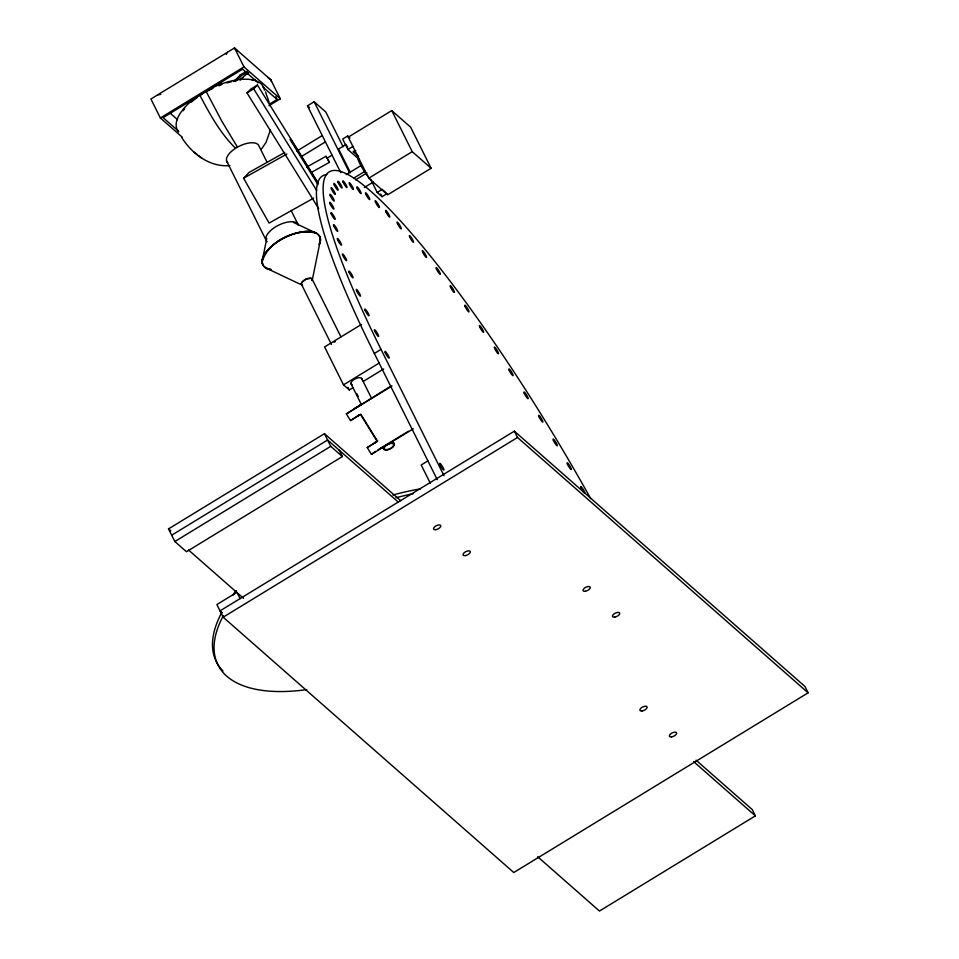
<?xml version="1.0" encoding="UTF-8"?>
<svg xmlns="http://www.w3.org/2000/svg" width="959" height="959" viewBox="0 0 959 959"><rect width="100%" height="100%" fill="white"/><g stroke="black" fill="none" stroke-linecap="round" stroke-linejoin="round"><path stroke-width="1.44" d="M357.983 415.834L360.021 414.732M312.166 280.615L312.238 279.321L311.112 278.326L306.017 279.141L301.737 282.593L301.414 284.248L302.541 285.231M326.012 156.281L329.44 162.311L326.012 156.281L306.724 167.07M262.059 261.699L266.77 238.443M312.238 280.268L319.683 243.706A31.779 14.577 -26.5 0 0 290.493 235.063A31.779 14.577 -26.5 0 0 263.341 265.631L266.446 268.256L302.445 285.267M319.107 244.713L320.402 239.642L319.359 235.95L316.398 233.229L293.562 222.44M270.498 129.753L266.027 142.411L261.615 148.873M226.216 54.411L227.307 52.349M218.988 85.83L221.877 80.82M233.792 81.515L241.153 74.334A6.473 0.611 -26.8 0 1 245.708 71.997L247.146 71.362M235.327 81.479L241.68 75.389A6.473 0.611 -26.8 0 1 246.247 73.052L247.674 72.416M313.653 198.129L269.095 223.075L243.586 178.23L249.136 172.392L284.787 152.445M318.664 208.571L247.014 92.927L250.778 89.139L257.468 85.051L318.1 182.905M247.014 92.927L253.703 88.839L257.468 85.051M413.305 428.805L371.445 454.374L367.249 447.613L377.295 441.488L360.56 414.492L350.526 420.617L346.355 413.88L390.9 386.117M350.526 420.617L359.469 414.6M367.249 447.613L377.45 440.828M371.445 454.374L375.389 451.401M235.207 81.227L240.421 76.133L239.894 75.078M240.733 79.741L242.855 77.679M240.026 79.801L247.794 72.908M264.42 90.206A48.142 22.081 -26.5 0 0 214.085 86.921L199.664 94.905L192.627 100.024A48.142 22.081 -26.5 0 0 178.65 131.97M196.883 97.794L193.478 100.275A46.667 21.41 -26.5 0 0 191.261 102.145M358.234 415.595L359.313 414.851M380.855 448.297L383.864 446.486L382.389 447.505M381.167 448.093L381.982 447.565M377.654 440.804L374.717 442.782L377.522 441.248L360.8 414.252M182.378 137.305L160.357 117.957L150.911 99.005L234.523 47.95L270.858 79.861L280.304 98.825L268.904 105.778M160.357 117.957L243.982 66.902L280.304 98.825M200.299 95.313L202.325 94.078M270.858 79.861L267.945 77.487M269.503 104.087L277.067 99.472L275.736 96.799M340.805 172.704L307.455 105.826L314.144 101.75L325.772 111.963L343.106 146.727M296.834 151.09L322.284 135.555M301.258 156.641L325.425 141.872M349.903 137.916L347.685 135.962L342.663 139.019L347.889 149.496L358.714 159.002M348.273 137.149L391.752 110.597L410.644 127.199L431.118 168.257L387.64 194.809L368.747 178.218L347.685 135.962M346.151 144.425L338.623 149.017L350.443 172.704M326.875 158.307L331.97 155.19M347.889 149.496L352.9 146.427M358.558 156.377L353.475 151.918L355.705 150.551M346.247 174.574L361.303 165.38M353.667 178.17L364.959 171.289M355.633 179.836L366.925 172.944M368.747 178.218L412.238 151.666L431.118 168.257M364.348 187.496L373.135 182.138M370.582 179.153L377.223 192.459L382.233 189.391L386.081 192.783M377.223 192.459L382.03 196.691L387.052 193.622M361.543 324.382L324.586 346.942L343.49 384.847L349.304 389.953L353.128 387.628M437.244 479.644L374.346 353.475L381.035 349.388A333.684 54.543 58.6 0 1 357.287 180.46A333.684 54.543 58.6 0 1 590.684 498.608M343.49 384.847L379.177 363.065M363.317 381.394L383.708 368.951M346.355 413.88L392.027 385.998M339.222 450.227L342.375 456.544L186.466 551.737L174.838 541.523L168.532 528.889L324.454 433.696L400.802 500.778M171.685 535.206L327.606 440.013L398.333 502.156M174.838 541.523L330.747 446.331L342.375 456.544M377.93 449.855L408.378 431.262M427.894 460.883L421.205 464.971L430.327 483.264M240.086 598.62L236.933 592.302L216.866 604.554L223.159 617.188L513.772 872.522L808.113 692.818L804.973 686.488L514.36 431.166L220.007 610.871L222.26 612.849M223.159 617.188L517.512 437.484L808.113 692.818M696.09 760.211L752.228 809.54L755.38 815.857L599.459 911.05L537.711 856.795M248.753 73.04L246.031 74.574M243.586 178.23L286.873 154.003M311.447 172.392L329.44 162.311M206.377 91.608L212.958 88.252M160.836 94.306L157.959 94.845M252.073 79.981L254.962 79.525M229.884 165.535C209.949 167.537 192.016 153.752 181.826 137.676M193.922 152.061L197.41 154.771M198.573 155.67L201.858 158.223M307.455 105.826L309.577 107.684M234.38 48.13L237.388 50.731M271.493 81.539L270.726 79.933M258.139 82.846L242.555 69.156L163.114 117.657L178.698 131.347M262.598 86.754L277.067 99.472M169.863 112.922L177.523 119.659M693.621 761.602L755.38 815.857M168.532 528.889L170.786 530.854M188.527 549.998L243.55 598.332M235.147 147.866C219.947 132.81 209.565 113.665 199.664 94.905M237.161 146.631L221.697 120.99L205.945 91.069M317.765 182.989L290.541 139.055L290.074 139.523L318.076 184.727M253.703 88.839L316.686 190.505M347.673 146.907L347.182 146.032M391.752 110.597L412.238 151.666M514.36 431.166L517.512 437.484M380.711 194.03L382.03 196.691M314.144 101.75L349.484 172.632M234.523 47.95L243.982 66.902M381.035 349.388L444.029 475.76M267.058 162.251L259.05 146.188A17.873 8.199 -26.5 0 0 238.3 146.691A17.873 8.199 -26.5 0 0 227.762 162.766M291.08 210.441L298.429 225.173A17.873 8.199 -26.5 0 0 277.678 225.665A17.873 8.199 -26.5 0 0 267.141 241.752M312.202 279.237L340.924 336.849M361.639 378.385L371.648 398.488M393.034 441.368L394.365 444.041A5.958 2.733 -26.5 0 1 386.957 450.035A5.958 2.733 -26.5 0 1 385.554 445.456A5.958 2.733 -26.5 0 1 394.365 444.041M356.856 393.717L358.187 396.403M301.378 284.164L331.442 344.461M350.814 383.312L361.495 404.758M347.997 387.34L349.304 389.953M226.588 160.968L265.967 239.954M324.454 433.696L330.747 446.331M265.511 91.92L269.095 102.253M263.341 265.631L262.143 261.999C267.945 240.877 295.851 227.918 316.398 233.229A31.779 14.577 -26.5 0 0 273.315 244.845A31.779 14.577 -26.5 0 0 270.738 269.647M353.32 151.15L353.475 151.918M319.359 235.95A31.779 14.577 -26.5 0 1 319.455 244.125M334.128 342.315A5.958 2.733 -26.5 0 1 335.35 341.452M352.145 384.727A5.958 2.733 -26.5 0 1 354.926 378.973A5.958 2.733 -26.5 0 1 361.867 379.584M232.977 594.844A47.674 21.865 -26.5 0 1 236.274 590.528M374.346 353.475A333.684 54.543 58.6 0 1 326.803 174.55M306.772 689.605A166.842 76.516 -26.5 0 1 223.315 615.714M395.935 497.781A166.842 76.516 -26.5 0 1 413.233 493.681M222.979 670.952A166.842 76.516 -26.5 0 1 221.745 612.549M233.361 594.724A166.842 76.516 -26.5 0 1 235.962 591.415M392.95 495.012A166.842 76.516 -26.5 0 1 420.402 488.91M367.98 176.12A12.491 2.038 58.6 0 1 359.817 163.557A12.491 2.038 58.6 0 1 358.414 156.928M302.505 285.159A5.958 2.733 -26.5 0 1 305.286 279.405A5.958 2.733 -26.5 0 1 312.226 280.004M183.085 110.812A46.667 21.41 -26.5 0 1 184.619 108.87M219.275 85.483A46.667 21.41 -26.5 0 1 221.793 84.548M226.792 82.93A46.667 21.41 -26.5 0 1 231.706 81.659M353.823 409.049L360.512 404.902L353.823 409.049M271.229 269.671L266.446 268.256A31.779 14.577 -26.5 0 0 271.253 269.671M671.672 736.872A3.968 1.822 -26.5 0 0 676.61 732.892A3.968 1.822 -26.5 0 0 670.737 733.827A3.968 1.822 -26.5 0 0 671.672 736.872M435.83 529.668A3.968 1.822 -26.5 0 0 440.78 525.688A3.968 1.822 -26.5 0 0 434.906 526.623A3.968 1.822 -26.5 0 0 435.83 529.668M465.331 555.597A3.968 1.822 -26.5 0 0 470.282 551.605A3.968 1.822 -26.5 0 0 464.408 552.54A3.968 1.822 -26.5 0 0 465.331 555.597M585.302 591.259A3.968 1.822 -26.5 0 0 590.241 587.268A3.968 1.822 -26.5 0 0 584.367 588.215A3.968 1.822 -26.5 0 0 585.302 591.259M642.17 710.955A3.968 1.822 -26.5 0 0 647.109 706.963A3.968 1.822 -26.5 0 0 641.235 707.91A3.968 1.822 -26.5 0 0 642.17 710.955M614.755 617.14A3.968 1.822 -26.5 0 0 619.694 613.149A3.968 1.822 -26.5 0 0 613.82 614.084A3.968 1.822 -26.5 0 0 614.755 617.14M450.478 286.993A3.968 0.647 58.6 0 0 454.194 292.447A3.968 0.647 58.6 0 0 452.24 287.772A3.968 0.647 58.6 0 0 450.478 286.993M397.47 223.639A3.968 0.647 58.6 0 0 401.15 228.877A3.968 0.647 58.6 0 0 398.932 223.903A3.968 0.647 58.6 0 0 397.47 223.639M343.106 182.138A3.968 0.647 58.6 0 0 346.81 187.592A3.968 0.647 58.6 0 0 344.856 182.917A3.968 0.647 58.6 0 0 343.106 182.138M329.968 203.632A3.968 0.647 58.6 0 0 333.684 209.086A3.968 0.647 58.6 0 0 331.73 204.411A3.968 0.647 58.6 0 0 329.968 203.632M356.58 290.733A3.968 0.647 58.6 0 0 360.296 296.187A3.968 0.647 58.6 0 0 358.342 291.512A3.968 0.647 58.6 0 0 356.58 290.733M538.934 416.638A3.968 0.647 58.6 0 0 542.638 422.092A3.968 0.647 58.6 0 0 540.684 417.417A3.968 0.647 58.6 0 0 538.934 416.638M524.213 393.25A3.968 0.647 58.6 0 0 527.918 398.716A3.968 0.647 58.6 0 0 525.964 394.029A3.968 0.647 58.6 0 0 524.213 393.25M422.715 252.241A3.968 0.647 58.6 0 0 426.407 257.48A3.968 0.647 58.6 0 0 424.19 252.505A3.968 0.647 58.6 0 0 422.715 252.241M365.127 310.332A3.968 0.647 58.6 0 0 368.831 315.787A3.968 0.647 58.6 0 0 366.877 311.112A3.968 0.647 58.6 0 0 365.127 310.332M342.663 255.178A3.968 0.647 58.6 0 0 346.367 260.632A3.968 0.647 58.6 0 0 344.413 255.957A3.968 0.647 58.6 0 0 342.663 255.178M479.68 326.839A3.968 0.647 58.6 0 0 483.384 332.305A3.968 0.647 58.6 0 0 481.43 327.618A3.968 0.647 58.6 0 0 479.68 326.839M331.478 189.187A3.968 0.647 58.6 0 0 335.159 194.425A3.968 0.647 58.6 0 0 332.941 189.462A3.968 0.647 58.6 0 0 331.478 189.187M580.938 487.795A3.968 0.647 58.6 0 0 584.642 493.25A3.968 0.647 58.6 0 0 582.688 488.575A3.968 0.647 58.6 0 0 580.938 487.795M375.472 202.073A3.968 0.647 58.6 0 0 379.189 207.528A3.968 0.647 58.6 0 0 377.235 202.84A3.968 0.647 58.6 0 0 375.472 202.073M436.405 268.904A3.968 0.647 58.6 0 0 440.121 274.37A3.968 0.647 58.6 0 0 438.167 269.683A3.968 0.647 58.6 0 0 436.405 268.904M338.155 182.582A3.968 0.647 58.6 0 0 341.86 188.036A3.968 0.647 58.6 0 0 339.918 183.361A3.968 0.647 58.6 0 0 338.155 182.582M374.693 331.023A3.968 0.647 58.6 0 0 378.409 336.477A3.968 0.647 58.6 0 0 376.455 331.802A3.968 0.647 58.6 0 0 374.693 331.023M333.768 225.928A3.968 0.647 58.6 0 0 337.484 231.383A3.968 0.647 58.6 0 0 335.53 226.708A3.968 0.647 58.6 0 0 333.768 225.928M337.592 239.738A3.968 0.647 58.6 0 0 341.308 245.192A3.968 0.647 58.6 0 0 339.354 240.517A3.968 0.647 58.6 0 0 337.592 239.738M494.58 348.309A3.968 0.647 58.6 0 0 498.284 353.763A3.968 0.647 58.6 0 0 496.33 349.088A3.968 0.647 58.6 0 0 494.58 348.309M385.242 352.66A3.968 0.647 58.6 0 0 388.946 358.115A3.968 0.647 58.6 0 0 386.992 353.439A3.968 0.647 58.6 0 0 385.242 352.66M385.974 211.915A3.968 0.647 58.6 0 0 389.654 217.154A3.968 0.647 58.6 0 0 387.436 212.179A3.968 0.647 58.6 0 0 385.974 211.915M409.745 237.113A3.968 0.647 58.6 0 0 413.425 242.351A3.968 0.647 58.6 0 0 411.207 237.376A3.968 0.647 58.6 0 0 409.745 237.113M465.079 306.484A3.968 0.647 58.6 0 0 468.783 311.939A3.968 0.647 58.6 0 0 466.829 307.264A3.968 0.647 58.6 0 0 465.079 306.484M509.169 370.198A3.968 0.647 58.6 0 0 512.873 375.652A3.968 0.647 58.6 0 0 510.919 370.977A3.968 0.647 58.6 0 0 509.169 370.198M553.367 440.313A3.968 0.647 58.6 0 0 557.071 445.767A3.968 0.647 58.6 0 0 555.117 441.092A3.968 0.647 58.6 0 0 553.367 440.313M349.472 183.996A3.968 0.647 58.6 0 0 353.176 189.462A3.968 0.647 58.6 0 0 351.222 184.775A3.968 0.647 58.6 0 0 349.472 183.996M330.232 195.54A3.968 0.647 58.6 0 0 333.948 201.006A3.968 0.647 58.6 0 0 331.994 196.319A3.968 0.647 58.6 0 0 330.232 195.54M349.148 272.38A3.968 0.647 58.6 0 0 352.864 277.834A3.968 0.647 58.6 0 0 350.91 273.159A3.968 0.647 58.6 0 0 349.148 272.38M357.204 188.168A3.968 0.647 58.6 0 0 360.92 193.622A3.968 0.647 58.6 0 0 358.966 188.947A3.968 0.647 58.6 0 0 357.204 188.168M440.109 464.899A3.968 0.647 58.6 0 0 443.789 470.102A3.968 0.647 58.6 0 0 441.524 465.091A3.968 0.647 58.6 0 0 440.109 464.899M567.404 464.084A3.968 0.647 58.6 0 0 571.108 469.538A3.968 0.647 58.6 0 0 569.155 464.863A3.968 0.647 58.6 0 0 567.404 464.084M365.823 194.126A3.968 0.647 58.6 0 0 369.539 199.58A3.968 0.647 58.6 0 0 367.585 194.905A3.968 0.647 58.6 0 0 365.823 194.126M331.227 213.869A3.968 0.647 58.6 0 0 334.931 219.323A3.968 0.647 58.6 0 0 332.977 214.636A3.968 0.647 58.6 0 0 331.227 213.869M334.295 184.991A3.968 0.647 58.6 0 0 337.988 190.23A3.968 0.647 58.6 0 0 335.77 185.255A3.968 0.647 58.6 0 0 334.295 184.991M387.208 449.579A5.191 2.386 -26.5 0 0 393.669 444.365A5.191 2.386 -26.5 0 0 385.998 445.587A5.191 2.386 -26.5 0 0 387.208 449.579"/></g></svg>
